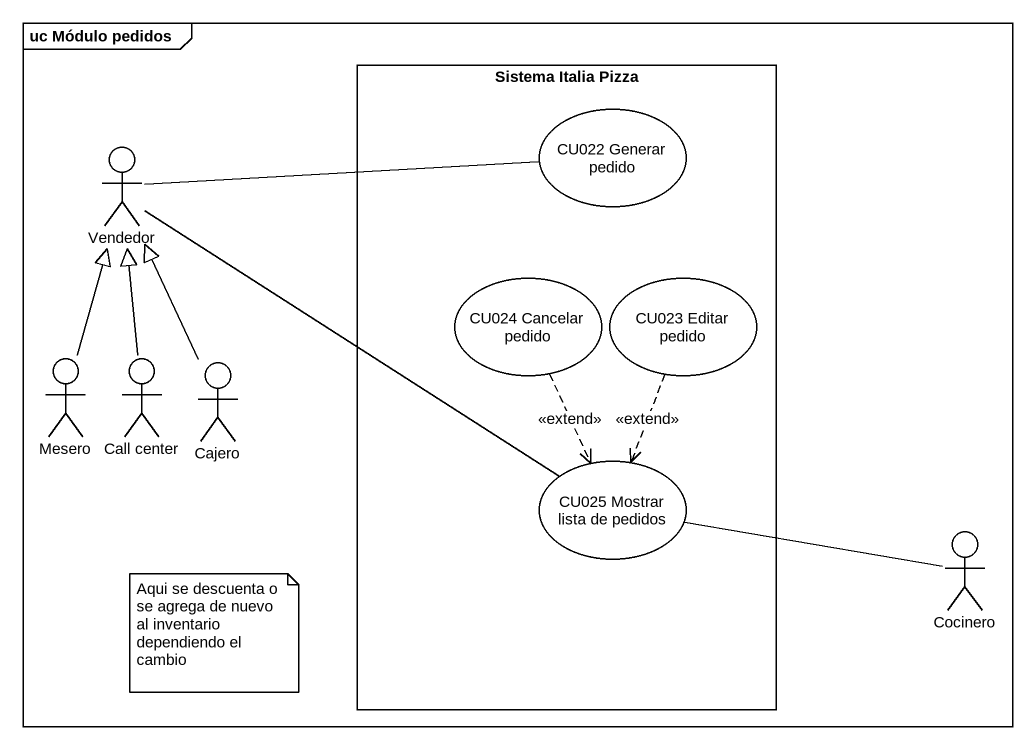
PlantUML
@startuml
mainframe uc Módulo pedidos
rectangle "Sistema Italia Pizza" as Sistema_Italia_Pizza {
  usecase "CU022 Generar pedido" as CU022_Generar_pedido
  usecase "CU024 Cancelar pedido" as CU024_Cancelar_pedido
  usecase "CU023 Editar pedido" as CU023_Editar_pedido
  usecase "CU025 Mostrar lista de pedidos" as CU025_Mostrar_lista_de
}
actor Vendedor
actor Mesero
actor "Call center" as Call_center
actor Cajero
actor Cocinero
Vendedor -right- CU022_Generar_pedido
CU024_Cancelar_pedido ..> CU025_Mostrar_lista_de : <<extend>>
CU023_Editar_pedido ..> CU025_Mostrar_lista_de : <<extend>>
Mesero -up-|> Vendedor
Call_center -up-|> Vendedor
Cajero -up-|> Vendedor
CU025_Mostrar_lista_de -up- Vendedor
Cocinero -left- CU025_Mostrar_lista_de
note as N1
  Aqui se descuenta o se agrega de nuevo al inventario dependiendo el cambio
end note
@enduml
